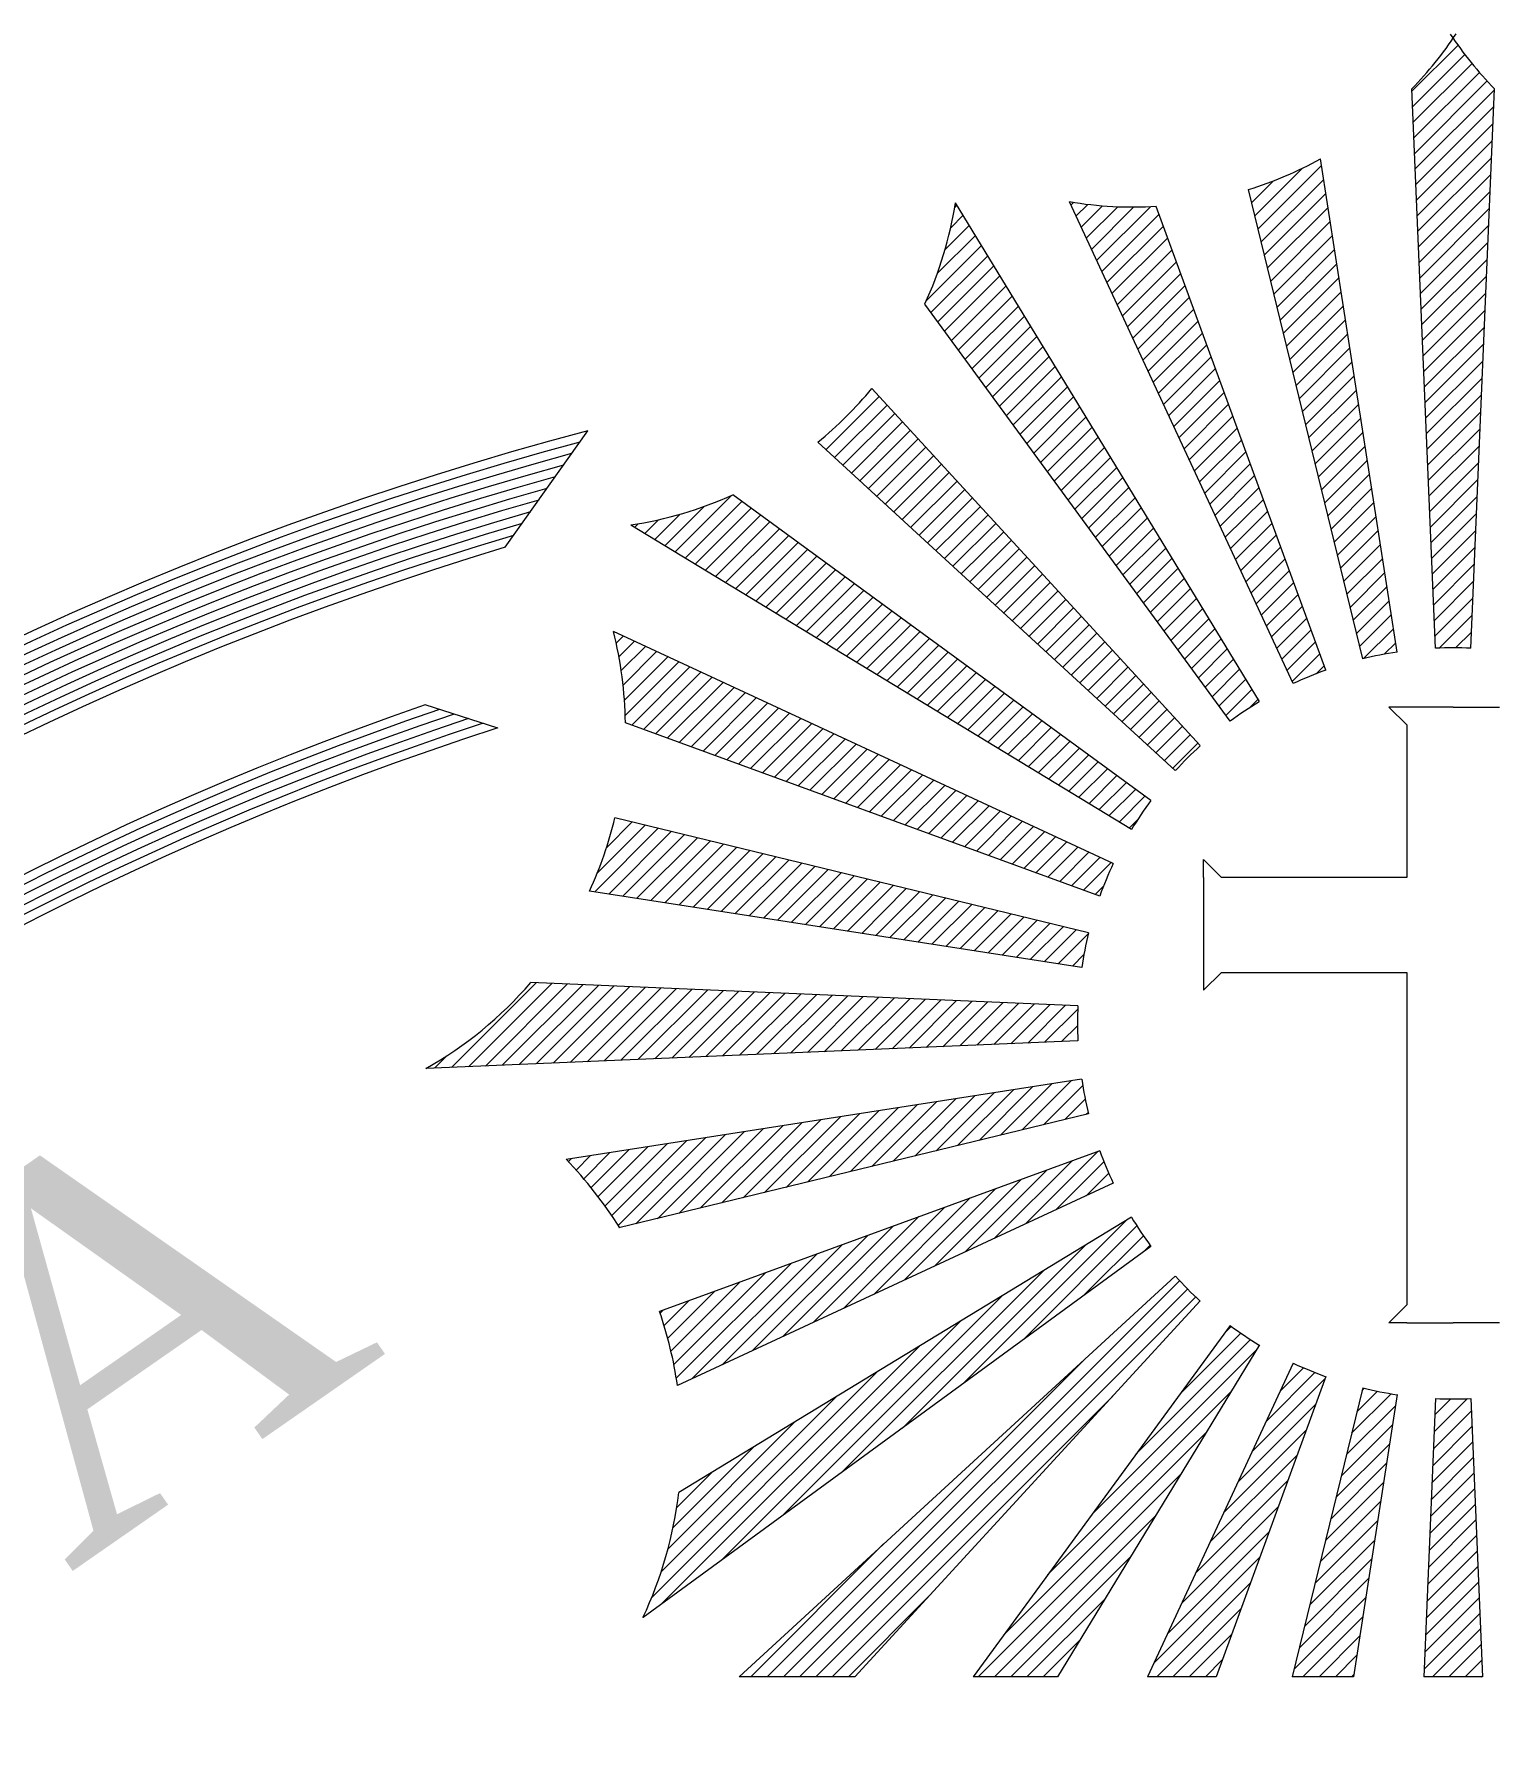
# Model space of a CAD drawing. Header units: millimetres. Extents: x -11418 to -10492, y 10656 to 11360.
# Drawn here: x -10525.268 to -10523.671, y 11181.911 to 11183.769 of the extents above; entities that cross this region are included whole.
import ezdxf

# ---------------------------------------------------------------- set-up
doc = ezdxf.new("R2010")
doc.units = ezdxf.units.MM
doc.linetypes.add('CONTINUA', pattern=[0])
doc.layers.add('proyección', color=252, linetype='CONTINUA', lineweight=5)
doc.styles.get("Standard").update_dxf_attribs({"font": 'romans.shx'})

# ---------------------------------------------------------------- blocks, each defined once
blk = doc.blocks.new('logopucv')
at = {"layer": 'proyección'}
for p, q in [((1436.4135, 50650.5298), (1436.4469, 50650.5631)), ((1436.414, 50650.5185), (1436.4519, 50650.5563)), ((1436.4145, 50650.5072), (1436.457, 50650.5497)), ((1436.415, 50650.4959), (1436.4624, 50650.5433)), ((1436.4155, 50650.4846), (1436.4679, 50650.5371)), ((1436.4306, 50650.1258), (1436.4135, 50650.5314)), ((1436.4159, 50650.4734), (1436.4733, 50650.5307)), ((1436.4561, 50650.1258), (1436.4733, 50650.5314)), ((1436.4164, 50650.4621), (1436.4727, 50650.5184)), ((1436.4169, 50650.4508), (1436.4722, 50650.5061)), ((1436.4174, 50650.4395), (1436.4717, 50650.4938)), ((1436.302, 50650.43), (1436.348, 50650.476)), ((1436.4028, 50650.1231), (1436.3473, 50650.4807)), ((1436.4178, 50650.4282), (1436.4712, 50650.4815)), ((1436.2973, 50650.4489), (1436.3132, 50650.4648)), ((1436.2997, 50650.4394), (1436.334, 50650.4738)), ((1436.3043, 50650.4205), (1436.3496, 50650.4658)), ((1436.4183, 50650.4169), (1436.4707, 50650.4693)), ((1436.3275, 50650.1002), (1436.1652, 50650.4496)), ((1436.3778, 50650.1181), (1436.295, 50650.4584)), ((1436.295, 50650.4584), (1436.2951, 50650.4584)), ((1436.3066, 50650.411), (1436.3512, 50650.4557)), ((1436.4188, 50650.4056), (1436.4701, 50650.457)), ((1436.0792, 50650.4308), (1436.0882, 50650.4398)), ((1436.0821, 50650.4454), (1436.0837, 50650.4471)), ((1436.3029, 50650.0871), (1436.0827, 50650.4488)), ((1436.1663, 50650.4472), (1436.1682, 50650.4491)), ((1436.17, 50650.4392), (1436.1785, 50650.4477)), ((1436.1737, 50650.4312), (1436.1892, 50650.4466)), ((1436.1775, 50650.4231), (1436.2003, 50650.446)), ((1436.1812, 50650.4151), (1436.2118, 50650.4457)), ((1436.1849, 50650.4071), (1436.2239, 50650.446)), ((1436.1887, 50650.399), (1436.2302, 50650.4406)), ((1436.3511, 50650.11), (1436.2282, 50650.4462)), ((1436.3089, 50650.4016), (1436.3528, 50650.4455)), ((1436.4193, 50650.3943), (1436.4696, 50650.4447)), ((1436.0695, 50650.3975), (1436.0971, 50650.4251)), ((1436.0751, 50650.4149), (1436.0927, 50650.4324)), ((1436.1924, 50650.391), (1436.2334, 50650.432)), ((1436.3112, 50650.3921), (1436.3543, 50650.4353)), ((1436.3135, 50650.3827), (1436.3559, 50650.4251)), ((1436.4197, 50650.3831), (1436.4691, 50650.4324)), ((1436.0615, 50650.3778), (1436.1016, 50650.4178)), ((1436.1961, 50650.383), (1436.2365, 50650.4234)), ((1436.1999, 50650.3749), (1436.2397, 50650.4148)), ((1436.3158, 50650.3732), (1436.3575, 50650.4149)), ((1436.4202, 50650.3718), (1436.4686, 50650.4201)), ((1436.0649, 50650.3694), (1436.106, 50650.4105)), ((1436.0699, 50650.3626), (1436.1105, 50650.4032)), ((1436.2036, 50650.3669), (1436.2428, 50650.4061)), ((1436.3181, 50650.3637), (1436.3591, 50650.4047)), ((1436.4207, 50650.3605), (1436.4681, 50650.4078)), ((1436.0748, 50650.3558), (1436.1149, 50650.3959)), ((1436.0798, 50650.349), (1436.1194, 50650.3886)), ((1436.2073, 50650.3589), (1436.246, 50650.3975)), ((1436.2111, 50650.3508), (1436.2491, 50650.3889)), ((1436.3204, 50650.3543), (1436.3607, 50650.3946)), ((1436.4212, 50650.3492), (1436.4675, 50650.3956)), ((1436.2817, 50650.0729), (1436.0605, 50650.3754)), ((1436.0848, 50650.3422), (1436.1238, 50650.3812)), ((1436.2148, 50650.3428), (1436.2523, 50650.3803)), ((1436.3227, 50650.3448), (1436.3622, 50650.3844)), ((1436.4217, 50650.3379), (1436.467, 50650.3833)), ((1436.0897, 50650.3354), (1436.1283, 50650.3739)), ((1436.0947, 50650.3286), (1436.1327, 50650.3666)), ((1436.2185, 50650.3348), (1436.2554, 50650.3717)), ((1436.2223, 50650.3267), (1436.2586, 50650.3631)), ((1436.325, 50650.3353), (1436.3638, 50650.3742)), ((1436.3273, 50650.3259), (1436.3654, 50650.364)), ((1436.4221, 50650.3266), (1436.4665, 50650.371)), ((1436.0997, 50650.3218), (1436.1372, 50650.3593)), ((1436.1046, 50650.315), (1436.1416, 50650.352)), ((1436.226, 50650.3187), (1436.2617, 50650.3544)), ((1436.3296, 50650.3164), (1436.367, 50650.3538)), ((1436.4226, 50650.3153), (1436.466, 50650.3587)), ((1436.1096, 50650.3082), (1436.1461, 50650.3447)), ((1436.2297, 50650.3107), (1436.2649, 50650.3458)), ((1436.3319, 50650.3069), (1436.3686, 50650.3436)), ((1436.4231, 50650.304), (1436.4655, 50650.3464)), ((1436.1146, 50650.3014), (1436.1505, 50650.3374)), ((1436.1196, 50650.2946), (1436.155, 50650.3301)), ((1436.2335, 50650.3027), (1436.268, 50650.3372)), ((1436.2372, 50650.2946), (1436.2712, 50650.3286)), ((1436.3342, 50650.2975), (1436.3702, 50650.3335)), ((1436.4236, 50650.2928), (1436.4649, 50650.3341)), ((1436.2601, 50650.0552), (1436.0221, 50650.3142)), ((1436.1245, 50650.2878), (1436.1594, 50650.3227)), ((1436.1295, 50650.281), (1436.1639, 50650.3154)), ((1436.2409, 50650.2866), (1436.2743, 50650.32)), ((1436.3365, 50650.288), (1436.3717, 50650.3233)), ((1436.424, 50650.2815), (1436.4644, 50650.3218)), ((1435.9888, 50650.2698), (1436.0274, 50650.3084)), ((1435.995, 50650.2642), (1436.0331, 50650.3022)), ((1436.1345, 50650.2742), (1436.1683, 50650.3081)), ((1436.2447, 50650.2786), (1436.2775, 50650.3114)), ((1436.2484, 50650.2705), (1436.2806, 50650.3028)), ((1436.3388, 50650.2786), (1436.3733, 50650.3131)), ((1436.3411, 50650.2691), (1436.3749, 50650.3029)), ((1436.4245, 50650.2702), (1436.4639, 50650.3096)), ((1436.0011, 50650.2585), (1436.0387, 50650.2961)), ((1436.0072, 50650.2529), (1436.0443, 50650.29)), ((1436.1394, 50650.2674), (1436.1728, 50650.3008)), ((1436.1444, 50650.2606), (1436.1772, 50650.2935)), ((1436.2521, 50650.2625), (1436.2838, 50650.2941)), ((1436.3434, 50650.2596), (1436.3765, 50650.2927)), ((1436.425, 50650.2589), (1436.4634, 50650.2973)), ((1435.7563, 50650.1991), (1435.8162, 50650.2836)), ((1436.0134, 50650.2473), (1436.05, 50650.2839)), ((1436.0195, 50650.2416), (1436.0556, 50650.2777)), ((1436.1494, 50650.2539), (1436.1817, 50650.2862)), ((1436.1543, 50650.2471), (1436.1861, 50650.2789)), ((1436.2559, 50650.2545), (1436.2869, 50650.2855)), ((1436.2596, 50650.2464), (1436.2901, 50650.2769)), ((1436.3457, 50650.2502), (1436.3781, 50650.2825)), ((1436.4255, 50650.2476), (1436.4629, 50650.285)), ((1436.242, 50650.0371), (1435.9829, 50650.2752)), ((1436.0256, 50650.236), (1436.0612, 50650.2716)), ((1436.0318, 50650.2304), (1436.0669, 50650.2655)), ((1436.1593, 50650.2403), (1436.1906, 50650.2715)), ((1436.2633, 50650.2384), (1436.2932, 50650.2683)), ((1436.348, 50650.2407), (1436.3796, 50650.2724)), ((1436.426, 50650.2363), (1436.4624, 50650.2727)), ((1436.0379, 50650.2247), (1436.0725, 50650.2593)), ((1436.044, 50650.2191), (1436.0781, 50650.2532)), ((1436.1643, 50650.2335), (1436.195, 50650.2642)), ((1436.1692, 50650.2267), (1436.1995, 50650.2569)), ((1436.2671, 50650.2304), (1436.2964, 50650.2597)), ((1436.3503, 50650.2312), (1436.3812, 50650.2622)), ((1436.3526, 50650.2218), (1436.3828, 50650.252)), ((1436.4264, 50650.225), (1436.4618, 50650.2604)), ((1436.0501, 50650.2135), (1436.0838, 50650.2471)), ((1436.0563, 50650.2078), (1436.0894, 50650.2409)), ((1436.1742, 50650.2199), (1436.2039, 50650.2496)), ((1436.1792, 50650.2131), (1436.2084, 50650.2423)), ((1436.2708, 50650.2223), (1436.2995, 50650.2511)), ((1436.2745, 50650.2143), (1436.3027, 50650.2424)), ((1436.3549, 50650.2123), (1436.3844, 50650.2418)), ((1436.4269, 50650.2137), (1436.4613, 50650.2481)), ((1435.8721, 50650.2001), (1435.9006, 50650.2287)), ((1435.8794, 50650.1957), (1435.9204, 50650.2366)), ((1435.8867, 50650.1912), (1435.9278, 50650.2323)), ((1435.894, 50650.1868), (1435.9346, 50650.2273)), ((1436.2243, 50650.0155), (1435.9213, 50650.2371)), ((1436.0624, 50650.2022), (1436.095, 50650.2348)), ((1436.0685, 50650.1966), (1436.1007, 50650.2287)), ((1436.1841, 50650.2063), (1436.2128, 50650.235)), ((1436.1891, 50650.1995), (1436.2173, 50650.2277)), ((1436.2782, 50650.2063), (1436.3058, 50650.2338)), ((1436.3572, 50650.2028), (1436.386, 50650.2316)), ((1436.4274, 50650.2024), (1436.4608, 50650.2359)), ((1436.2102, 50649.9943), (1435.8473, 50650.2152)), ((1435.8501, 50650.2135), (1435.8527, 50650.216)), ((1435.8575, 50650.209), (1435.8674, 50650.2189)), ((1435.8648, 50650.2046), (1435.8832, 50650.223)), ((1435.9013, 50650.1823), (1435.9414, 50650.2224)), ((1435.9087, 50650.1779), (1435.9482, 50650.2174)), ((1436.0747, 50650.1909), (1436.1063, 50650.2225)), ((1436.0808, 50650.1853), (1436.1119, 50650.2164)), ((1436.1941, 50650.1927), (1436.2218, 50650.2204)), ((1436.282, 50650.1982), (1436.309, 50650.2252)), ((1436.2857, 50650.1902), (1436.3121, 50650.2166)), ((1436.3595, 50650.1934), (1436.3876, 50650.2214)), ((1436.4279, 50650.1912), (1436.4603, 50650.2236)), ((1435.916, 50650.1734), (1435.955, 50650.2124)), ((1435.9233, 50650.1689), (1435.9618, 50650.2075)), ((1436.0869, 50650.1797), (1436.1176, 50650.2103)), ((1436.0931, 50650.174), (1436.1232, 50650.2041)), ((1436.1991, 50650.1859), (1436.2262, 50650.213)), ((1436.204, 50650.1791), (1436.2307, 50650.2057)), ((1436.2894, 50650.1822), (1436.3153, 50650.208)), ((1436.3618, 50650.1839), (1436.3891, 50650.2113)), ((1436.4283, 50650.1799), (1436.4598, 50650.2113)), ((1435.9306, 50650.1645), (1435.9686, 50650.2025)), ((1435.9379, 50650.16), (1435.9754, 50650.1975)), ((1435.9452, 50650.1556), (1435.9822, 50650.1926)), ((1436.0992, 50650.1684), (1436.1288, 50650.198)), ((1436.1053, 50650.1628), (1436.1345, 50650.1919)), ((1436.209, 50650.1723), (1436.2351, 50650.1984)), ((1436.214, 50650.1655), (1436.2396, 50650.1911)), ((1436.2932, 50650.1741), (1436.3184, 50650.1994)), ((1436.2969, 50650.1661), (1436.3216, 50650.1907)), ((1436.3641, 50650.1745), (1436.3907, 50650.2011)), ((1436.3664, 50650.165), (1436.3923, 50650.1909)), ((1436.4288, 50650.1686), (1436.4592, 50650.199)), ((1435.9525, 50650.1511), (1435.989, 50650.1876)), ((1435.9598, 50650.1467), (1435.9958, 50650.1826)), ((1436.1115, 50650.1571), (1436.1401, 50650.1858)), ((1436.1176, 50650.1515), (1436.1457, 50650.1796)), ((1436.2189, 50650.1587), (1436.244, 50650.1838)), ((1436.3006, 50650.1581), (1436.3247, 50650.1821)), ((1436.3687, 50650.1555), (1436.3939, 50650.1807)), ((1436.4293, 50650.1573), (1436.4587, 50650.1867)), ((1435.9672, 50650.1422), (1436.0026, 50650.1777)), ((1435.9745, 50650.1378), (1436.0094, 50650.1727)), ((1435.9818, 50650.1333), (1436.0162, 50650.1677)), ((1436.1237, 50650.1458), (1436.1514, 50650.1735)), ((1436.1299, 50650.1402), (1436.157, 50650.1674)), ((1436.2239, 50650.1519), (1436.2485, 50650.1765)), ((1436.2289, 50650.1451), (1436.2529, 50650.1692)), ((1436.3044, 50650.15), (1436.3279, 50650.1735)), ((1436.371, 50650.1461), (1436.3955, 50650.1705)), ((1436.4298, 50650.146), (1436.4582, 50650.1744)), ((1435.9891, 50650.1289), (1436.023, 50650.1628)), ((1435.9964, 50650.1244), (1436.0298, 50650.1578)), ((1436.136, 50650.1346), (1436.1626, 50650.1612)), ((1436.1421, 50650.1289), (1436.1683, 50650.1551)), ((1436.2338, 50650.1383), (1436.2574, 50650.1618)), ((1436.2388, 50650.1315), (1436.2618, 50650.1545)), ((1436.3081, 50650.142), (1436.331, 50650.1649)), ((1436.3118, 50650.134), (1436.3342, 50650.1563)), ((1436.3733, 50650.1366), (1436.397, 50650.1603)), ((1436.4302, 50650.1347), (1436.4577, 50650.1621)), ((1436.0037, 50650.12), (1436.0366, 50650.1528)), ((1436.011, 50650.1155), (1436.0434, 50650.1478)), ((1436.0184, 50650.1111), (1436.0502, 50650.1429)), ((1436.1482, 50650.1233), (1436.1739, 50650.149)), ((1436.1544, 50650.1177), (1436.1795, 50650.1428)), ((1436.2438, 50650.1247), (1436.2663, 50650.1472)), ((1436.3156, 50650.1259), (1436.3373, 50650.1477)), ((1436.3756, 50650.1271), (1436.3986, 50650.1502)), ((1436.4332, 50650.1259), (1436.4572, 50650.1499)), ((1436.197, 50649.9697), (1435.8347, 50650.138)), ((1435.8367, 50650.1295), (1435.8419, 50650.1347)), ((1435.8387, 50650.1197), (1435.85, 50650.1309)), ((1436.0257, 50650.1066), (1436.057, 50650.1379)), ((1436.033, 50650.1022), (1436.0638, 50650.1329)), ((1436.1605, 50650.112), (1436.1852, 50650.1367)), ((1436.1666, 50650.1064), (1436.1908, 50650.1306)), ((1436.2487, 50650.1179), (1436.2707, 50650.1399)), ((1436.2537, 50650.1111), (1436.2752, 50650.1326)), ((1436.3193, 50650.1179), (1436.3405, 50650.1391)), ((1436.323, 50650.1099), (1436.3436, 50650.1304)), ((1436.3785, 50650.1183), (1436.4002, 50650.14)), ((1436.3935, 50650.1215), (1436.4018, 50650.1298)), ((1436.4452, 50650.1261), (1436.4566, 50650.1376)), ((1435.8404, 50650.1096), (1435.858, 50650.1272)), ((1435.8417, 50650.0991), (1435.866, 50650.1235)), ((1435.8427, 50650.0883), (1435.8741, 50650.1197)), ((1436.0403, 50650.0977), (1436.0705, 50650.128)), ((1436.0476, 50650.0933), (1436.0773, 50650.123)), ((1436.0549, 50650.0888), (1436.0841, 50650.118)), ((1436.1728, 50650.1008), (1436.1964, 50650.1244)), ((1436.1789, 50650.0951), (1436.2021, 50650.1183)), ((1436.2587, 50650.1043), (1436.2796, 50650.1253)), ((1436.2636, 50650.0975), (1436.2841, 50650.118)), ((1436.3268, 50650.1018), (1436.3468, 50650.1218)), ((1435.8432, 50650.0771), (1435.8821, 50650.116)), ((1435.848, 50650.0701), (1435.8901, 50650.1123)), ((1435.8566, 50650.067), (1435.8982, 50650.1085)), ((1435.8652, 50650.0638), (1435.9062, 50650.1048)), ((1436.0622, 50650.0844), (1436.0909, 50650.1131)), ((1436.0695, 50650.0799), (1436.0977, 50650.1081)), ((1436.185, 50650.0895), (1436.2077, 50650.1122)), ((1436.1912, 50650.0839), (1436.2133, 50650.106)), ((1436.2686, 50650.0907), (1436.2885, 50650.1107)), ((1436.344, 50650.1073), (1436.3499, 50650.1132)), ((1435.8738, 50650.0607), (1435.9142, 50650.1011)), ((1435.8825, 50650.0575), (1435.9223, 50650.0973)), ((1435.8911, 50650.0544), (1435.9303, 50650.0936)), ((1436.0769, 50650.0755), (1436.1045, 50650.1031)), ((1436.0842, 50650.071), (1436.1113, 50650.0982)), ((1436.0915, 50650.0666), (1436.1181, 50650.0932)), ((1436.1973, 50650.0782), (1436.219, 50650.0999)), ((1436.2034, 50650.0726), (1436.2246, 50650.0938)), ((1436.2736, 50650.0839), (1436.293, 50650.1033)), ((1436.2786, 50650.0771), (1436.2974, 50650.096)), ((1435.7509, 50650.068), (1435.6984, 50650.0848)), ((1435.8997, 50650.0512), (1435.9383, 50650.0899)), ((1435.9083, 50650.0481), (1435.9464, 50650.0861)), ((1435.9169, 50650.0449), (1435.9544, 50650.0824)), ((1436.0988, 50650.0621), (1436.1249, 50650.0882)), ((1436.1061, 50650.0577), (1436.1317, 50650.0833)), ((1436.2096, 50650.067), (1436.2302, 50650.0877)), ((1436.2157, 50650.0613), (1436.2359, 50650.0815)), ((1436.2958, 50650.0827), (1436.3019, 50650.0887)), ((1436.4097, 50650.0832), (1436.3967, 50650.0832)), ((1436.3967, 50650.0832), (1436.4097, 50650.0702)), ((1436.4434, 50650.0832), (1436.4097, 50650.0832)), ((1436.4434, 50650.0832), (1436.477, 50650.0832)), ((1436.1872, 50649.9461), (1435.8434, 50650.0718)), ((1435.9255, 50650.0418), (1435.9624, 50650.0787)), ((1435.9341, 50650.0386), (1435.9705, 50650.0749)), ((1435.9428, 50650.0355), (1435.9785, 50650.0712)), ((1435.9514, 50650.0323), (1435.9865, 50650.0675)), ((1436.1134, 50650.0532), (1436.1385, 50650.0783)), ((1436.1207, 50650.0487), (1436.1453, 50650.0733)), ((1436.1281, 50650.0443), (1436.1521, 50650.0683)), ((1436.2218, 50650.0557), (1436.2415, 50650.0754)), ((1436.228, 50650.0501), (1436.2471, 50650.0693)), ((1436.4097, 50650.0702), (1436.4097, 50649.9597)), ((1435.96, 50650.0292), (1435.9946, 50650.0638)), ((1435.9686, 50650.026), (1436.0026, 50650.06)), ((1435.9772, 50650.0229), (1436.0106, 50650.0563)), ((1436.1354, 50650.0398), (1436.1589, 50650.0634)), ((1436.1427, 50650.0354), (1436.1657, 50650.0584)), ((1436.2341, 50650.0444), (1436.2528, 50650.0631)), ((1436.2402, 50650.0388), (1436.2584, 50650.057)), ((1435.9858, 50650.0197), (1436.0187, 50650.0526)), ((1435.9945, 50650.0166), (1436.0267, 50650.0488)), ((1436.0031, 50650.0134), (1436.0347, 50650.0451)), ((1436.15, 50650.0309), (1436.1725, 50650.0534)), ((1436.1573, 50650.0265), (1436.1793, 50650.0485)), ((1436.1646, 50650.022), (1436.1861, 50650.0435)), ((1436.0117, 50650.0103), (1436.0428, 50650.0414)), ((1436.0203, 50650.0071), (1436.0508, 50650.0376)), ((1436.0289, 50650.004), (1436.0588, 50650.0339)), ((1436.0375, 50650.0008), (1436.0669, 50650.0302)), ((1436.1719, 50650.0176), (1436.1929, 50650.0385)), ((1436.1792, 50650.0131), (1436.1997, 50650.0336)), ((1436.0462, 50649.9977), (1436.0749, 50650.0264)), ((1436.0548, 50649.9945), (1436.0829, 50650.0227)), ((1436.0634, 50649.9914), (1436.091, 50650.019)), ((1436.1866, 50650.0087), (1436.2065, 50650.0286)), ((1436.1939, 50650.0042), (1436.2133, 50650.0236)), ((1436.2012, 50649.9998), (1436.2201, 50650.0187)), ((1436.072, 50649.9882), (1436.099, 50650.0152)), ((1436.0806, 50649.9851), (1436.107, 50650.0115)), ((1436.0892, 50649.9819), (1436.1151, 50650.0078)), ((1435.8212, 50649.9492), (1435.8672, 50649.9953)), ((1435.8228, 50649.9626), (1435.8578, 50649.9976)), ((1435.8297, 50649.9812), (1435.8483, 50649.9999)), ((1435.8314, 50649.9476), (1435.8767, 50649.993)), ((1436.1791, 50649.9194), (1435.8357, 50650.0029)), ((1435.8387, 50650.002), (1435.8389, 50650.0022)), ((1436.0978, 50649.9788), (1436.1231, 50650.004)), ((1436.1065, 50649.9756), (1436.1311, 50650.0003)), ((1436.1151, 50649.9725), (1436.1392, 50649.9966)), ((1436.1237, 50649.9693), (1436.1472, 50649.9928)), ((1436.2085, 50649.9953), (1436.2145, 50650.0014)), ((1435.8416, 50649.946), (1435.8862, 50649.9907)), ((1435.8517, 50649.9445), (1435.8956, 50649.9884)), ((1435.8619, 50649.9429), (1435.9051, 50649.9861)), ((1435.8721, 50649.9413), (1435.9146, 50649.9838)), ((1435.8823, 50649.9397), (1435.924, 50649.9814)), ((1436.1323, 50649.9662), (1436.1552, 50649.9891)), ((1436.1409, 50649.963), (1436.1633, 50649.9854)), ((1436.1495, 50649.9599), (1436.1713, 50649.9816)), ((1435.8925, 50649.9381), (1435.9335, 50649.9791)), ((1435.9027, 50649.9365), (1435.943, 50649.9768)), ((1435.9128, 50649.935), (1435.9524, 50649.9745)), ((1435.923, 50649.9334), (1435.9619, 50649.9722)), ((1435.9332, 50649.9318), (1435.9713, 50649.9699)), ((1436.1582, 50649.9567), (1436.1793, 50649.9779)), ((1436.1668, 50649.9536), (1436.1874, 50649.9742)), ((1436.1754, 50649.9505), (1436.1954, 50649.9704)), ((1436.2624, 50649.9597), (1436.2624, 50649.9727)), ((1436.2624, 50649.9727), (1436.2754, 50649.9597)), ((1435.9434, 50649.9302), (1435.9808, 50649.9676)), ((1435.9536, 50649.9286), (1435.9903, 50649.9653)), ((1435.9638, 50649.9271), (1435.9997, 50649.963)), ((1435.9739, 50649.9255), (1436.0092, 50649.9607)), ((1435.9841, 50649.9239), (1436.0187, 50649.9584)), ((1435.9943, 50649.9223), (1436.0281, 50649.9561)), ((1436.2624, 50649.9597), (1436.2624, 50649.8908)), ((1436.4097, 50649.9597), (1436.2754, 50649.9597)), ((1436.1741, 50649.8944), (1435.8174, 50649.9498)), ((1436.0045, 50649.9207), (1436.0376, 50649.9538)), ((1436.0147, 50649.9191), (1436.047, 50649.9515)), ((1436.0249, 50649.9176), (1436.0565, 50649.9492)), ((1436.035, 50649.916), (1436.066, 50649.9469)), ((1436.0452, 50649.9144), (1436.0754, 50649.9446)), ((1436.184, 50649.9473), (1436.1899, 50649.9532)), ((1436.0554, 50649.9128), (1436.0849, 50649.9423)), ((1436.0656, 50649.9112), (1436.0944, 50649.94)), ((1436.0758, 50649.9097), (1436.1038, 50649.9377)), ((1436.086, 50649.9081), (1436.1133, 50649.9354)), ((1436.0961, 50649.9065), (1436.1228, 50649.9331)), ((1436.1063, 50649.9049), (1436.1322, 50649.9308)), ((1436.1165, 50649.9033), (1436.1417, 50649.9285)), ((1436.1267, 50649.9017), (1436.1511, 50649.9262)), ((1436.1369, 50649.9002), (1436.1606, 50649.9239)), ((1436.1471, 50649.8986), (1436.1701, 50649.9216)), ((1436.1572, 50649.897), (1436.1789, 50649.9187)), ((1436.1674, 50649.8954), (1436.1757, 50649.9037)), ((1435.7174, 50649.8219), (1435.7787, 50649.8832)), ((1435.7297, 50649.8224), (1435.79, 50649.8827)), ((1435.742, 50649.8229), (1435.8013, 50649.8822)), ((1435.7542, 50649.8234), (1435.8126, 50649.8818)), ((1436.1714, 50649.8666), (1435.7748, 50649.8834)), ((1436.2624, 50649.8778), (1436.2754, 50649.8908)), ((1436.2624, 50649.8908), (1436.2624, 50649.8778)), ((1436.2754, 50649.8908), (1436.4097, 50649.8908)), ((1436.4097, 50649.8908), (1436.4097, 50649.6496)), ((1435.7665, 50649.824), (1435.8239, 50649.8813)), ((1435.7788, 50649.8245), (1435.8351, 50649.8808)), ((1435.7911, 50649.825), (1435.8464, 50649.8803)), ((1435.8034, 50649.8255), (1435.8577, 50649.8798)), ((1435.8157, 50649.826), (1435.869, 50649.8794)), ((1435.828, 50649.8266), (1435.8803, 50649.8789)), ((1435.8402, 50649.8271), (1435.8916, 50649.8784)), ((1435.8525, 50649.8276), (1435.9029, 50649.8779)), ((1435.8648, 50649.8281), (1435.9142, 50649.8775)), ((1435.8771, 50649.8286), (1435.9254, 50649.877)), ((1435.8894, 50649.8291), (1435.9367, 50649.8765)), ((1435.9017, 50649.8297), (1435.948, 50649.876)), ((1435.9139, 50649.8302), (1435.9593, 50649.8756)), ((1435.9262, 50649.8307), (1435.9706, 50649.8751)), ((1435.9385, 50649.8312), (1435.9819, 50649.8746)), ((1435.9508, 50649.8317), (1435.9932, 50649.8741)), ((1435.9631, 50649.8323), (1436.0045, 50649.8736)), ((1435.9754, 50649.8328), (1436.0157, 50649.8732)), ((1435.9876, 50649.8333), (1436.027, 50649.8727)), ((1435.9999, 50649.8338), (1436.0383, 50649.8722)), ((1436.0122, 50649.8343), (1436.0496, 50649.8717)), ((1436.0245, 50649.8349), (1436.0609, 50649.8713)), ((1436.0368, 50649.8354), (1436.0722, 50649.8708)), ((1436.0491, 50649.8359), (1436.0835, 50649.8703)), ((1436.0614, 50649.8364), (1436.0948, 50649.8698)), ((1436.0736, 50649.8369), (1436.1061, 50649.8694)), ((1436.0859, 50649.8375), (1436.1173, 50649.8689)), ((1436.0982, 50649.838), (1436.1286, 50649.8684)), ((1436.1105, 50649.8385), (1436.1399, 50649.8679)), ((1436.1228, 50649.839), (1436.1512, 50649.8674)), ((1436.1351, 50649.8395), (1436.1625, 50649.867)), ((1436.1473, 50649.8401), (1436.1713, 50649.864)), ((1436.1596, 50649.8406), (1436.1711, 50649.8521)), ((1436.1714, 50649.8411), (1435.6988, 50649.8211)), ((1435.7051, 50649.8214), (1435.7141, 50649.8303)), ((1436.1741, 50649.8133), (1435.8004, 50649.7552)), ((1436.0998, 50649.769), (1436.1386, 50649.8078)), ((1436.1153, 50649.7727), (1436.1525, 50649.8099)), ((1436.1309, 50649.7765), (1436.1664, 50649.8121)), ((1436.1464, 50649.7803), (1436.1749, 50649.8087)), ((1436.022, 50649.7501), (1436.0689, 50649.7969)), ((1436.0376, 50649.7538), (1436.0829, 50649.7991)), ((1436.0531, 50649.7576), (1436.0968, 50649.8013)), ((1436.0687, 50649.7614), (1436.1107, 50649.8034)), ((1436.0842, 50649.7652), (1436.1247, 50649.8056)), ((1436.162, 50649.7841), (1436.1767, 50649.7988)), ((1436.1791, 50649.7883), (1435.8387, 50649.7055)), ((1435.9288, 50649.7274), (1435.9854, 50649.784)), ((1435.9443, 50649.7311), (1435.9993, 50649.7861)), ((1435.9599, 50649.7349), (1436.0132, 50649.7883)), ((1435.9754, 50649.7387), (1436.0272, 50649.7904)), ((1435.991, 50649.7425), (1436.0411, 50649.7926)), ((1436.0065, 50649.7463), (1436.055, 50649.7948)), ((1436.1775, 50649.7879), (1436.1789, 50649.7892)), ((1435.8382, 50649.7073), (1435.9018, 50649.771)), ((1435.851, 50649.7085), (1435.9157, 50649.7731)), ((1435.8666, 50649.7122), (1435.9297, 50649.7753)), ((1435.8821, 50649.716), (1435.9436, 50649.7775)), ((1435.8977, 50649.7198), (1435.9575, 50649.7796)), ((1435.9132, 50649.7236), (1435.9714, 50649.7818)), ((1435.8132, 50649.7412), (1435.8322, 50649.7602)), ((1435.8185, 50649.7348), (1435.8461, 50649.7623)), ((1435.8237, 50649.7282), (1435.86, 50649.7645)), ((1435.8287, 50649.7214), (1435.8739, 50649.7667)), ((1435.8335, 50649.7145), (1435.8879, 50649.7688)), ((1436.1872, 50649.7615), (1435.8682, 50649.6449)), ((1436.1333, 50649.7084), (1436.186, 50649.7611)), ((1435.802, 50649.7535), (1435.8043, 50649.7558)), ((1435.8077, 50649.7474), (1435.8182, 50649.758)), ((1436.0894, 50649.688), (1436.149, 50649.7475)), ((1436.1113, 50649.6982), (1436.1675, 50649.7543)), ((1436.1553, 50649.7186), (1436.1902, 50649.7535)), ((1436.197, 50649.738), (1435.8812, 50649.5912)), ((1436.0454, 50649.6675), (1436.1119, 50649.734)), ((1436.0674, 50649.6777), (1436.1304, 50649.7408)), ((1436.1773, 50649.7288), (1436.1937, 50649.7452)), ((1436.0234, 50649.6573), (1436.0933, 50649.7272)), ((1436.2102, 50649.7133), (1435.8821, 50649.5137)), ((1435.9795, 50649.6369), (1436.0562, 50649.7137)), ((1436.0015, 50649.6471), (1436.0748, 50649.7204)), ((1436.0879, 50649.5924), (1436.2069, 50649.7113)), ((1435.9355, 50649.6165), (1436.0192, 50649.7001)), ((1435.9575, 50649.6267), (1436.0377, 50649.7069)), ((1436.1317, 50649.6244), (1436.2142, 50649.7069)), ((1436.1754, 50649.6564), (1436.2189, 50649.6998)), ((1436.2243, 50649.6921), (1435.8562, 50649.4229)), ((1435.8916, 50649.5961), (1435.9821, 50649.6865)), ((1435.9136, 50649.6063), (1436.0006, 50649.6933)), ((1436.0442, 50649.5604), (1436.1768, 50649.693)), ((1436.2192, 50649.6884), (1436.2237, 50649.6929)), ((1435.8785, 50649.6065), (1435.945, 50649.673)), ((1435.8803, 50649.5966), (1435.9635, 50649.6798)), ((1436.0004, 50649.5284), (1436.1467, 50649.6747)), ((1435.8764, 50649.6162), (1435.9264, 50649.6662)), ((1436.242, 50649.6705), (1435.9259, 50649.38)), ((1435.9579, 50649.38), (1436.2451, 50649.6672)), ((1435.9697, 50649.38), (1436.2509, 50649.6612)), ((1435.8715, 50649.6348), (1435.8894, 50649.6527)), ((1435.8741, 50649.6256), (1435.9079, 50649.6594)), ((1435.9567, 50649.4964), (1436.1167, 50649.6564)), ((1435.9815, 50649.38), (1436.2569, 50649.6555)), ((1436.2601, 50649.6525), (1436.0097, 50649.38)), ((1436.3967, 50649.6366), (1436.4097, 50649.6496)), ((1435.8686, 50649.6437), (1435.8708, 50649.6459)), ((1435.9129, 50649.4644), (1436.0866, 50649.6381)), ((1436.4097, 50649.6366), (1436.3967, 50649.6366)), ((1436.4097, 50649.6366), (1436.4434, 50649.6366)), ((1436.477, 50649.6366), (1436.4434, 50649.6366)), ((1436.2817, 50649.6348), (1436.0954, 50649.38)), ((1436.2134, 50649.5414), (1436.2965, 50649.6245)), ((1436.2454, 50649.5851), (1436.2895, 50649.6292)), ((1436.2774, 50649.6289), (1436.2826, 50649.6341)), ((1435.8692, 50649.4325), (1436.0565, 50649.6198)), ((1436.3029, 50649.6206), (1436.1565, 50649.38)), ((1436.1814, 50649.4976), (1436.3006, 50649.6168)), ((1435.8626, 50649.4376), (1436.0265, 50649.6015)), ((1435.9462, 50649.38), (1436.1757, 50649.6095)), ((1436.3275, 50649.6074), (1436.2219, 50649.38)), ((1436.308, 50649.5654), (1436.3432, 50649.6006)), ((1436.3182, 50649.5873), (1436.3349, 50649.6041)), ((1436.1494, 50649.4539), (1436.2823, 50649.5867)), ((1436.3511, 50649.5977), (1436.2715, 50649.38)), ((1436.2978, 50649.5434), (1436.3505, 50649.5962)), ((1436.3778, 50649.5896), (1436.3268, 50649.38)), ((1436.3736, 50649.5721), (1436.3886, 50649.5871)), ((1436.3774, 50649.5877), (1436.3789, 50649.5893)), ((1435.8694, 50649.4562), (1435.9964, 50649.5832)), ((1435.9932, 50649.38), (1436.1968, 50649.5836)), ((1436.2875, 50649.5214), (1436.3438, 50649.5776)), ((1436.366, 50649.5411), (1436.4016, 50649.5766)), ((1436.3698, 50649.5566), (1436.3985, 50649.5853)), ((1436.4028, 50649.5846), (1436.3711, 50649.38)), ((1436.4306, 50649.5818), (1436.4221, 50649.38)), ((1436.4296, 50649.5576), (1436.4538, 50649.5817)), ((1436.4301, 50649.5699), (1436.4418, 50649.5816)), ((1436.4561, 50649.5818), (1436.4647, 50649.38)), ((1435.8743, 50649.4729), (1435.9663, 50649.5649)), ((1436.3622, 50649.5255), (1436.3994, 50649.5627)), ((1436.4286, 50649.533), (1436.457, 50649.5615)), ((1436.4291, 50649.5453), (1436.4565, 50649.5727)), ((1436.1174, 50649.4101), (1436.264, 50649.5567)), ((1436.2773, 50649.4994), (1436.337, 50649.5591)), ((1436.3584, 50649.51), (1436.3973, 50649.5488)), ((1436.428, 50649.5207), (1436.4575, 50649.5502)), ((1435.878, 50649.4883), (1435.9363, 50649.5466)), ((1436.2671, 50649.4775), (1436.3302, 50649.5405)), ((1436.4275, 50649.5084), (1436.458, 50649.5389)), ((1435.8806, 50649.5027), (1435.9062, 50649.5283)), ((1436.0991, 50649.38), (1436.2457, 50649.5266)), ((1436.3547, 50649.4944), (1436.3951, 50649.5349)), ((1436.427, 50649.4962), (1436.4584, 50649.5276)), ((1436.2569, 50649.4555), (1436.3234, 50649.522)), ((1436.3509, 50649.4789), (1436.3929, 50649.5209)), ((1436.4265, 50649.4839), (1436.4589, 50649.5163)), ((1436.2467, 50649.4335), (1436.3167, 50649.5035)), ((1436.3471, 50649.4633), (1436.3908, 50649.507)), ((1436.426, 50649.4716), (1436.4594, 50649.505)), ((1436.1109, 50649.38), (1436.2274, 50649.4965)), ((1436.3433, 50649.4478), (1436.3886, 50649.4931)), ((1436.4254, 50649.4593), (1436.4599, 50649.4937)), ((1435.9344, 50649.38), (1436.0306, 50649.4763)), ((1436.2365, 50649.4115), (1436.3099, 50649.4849)), ((1436.3395, 50649.4322), (1436.3865, 50649.4791)), ((1436.4249, 50649.447), (1436.4603, 50649.4824)), ((1436.1227, 50649.38), (1436.2091, 50649.4665)), ((1436.2263, 50649.3896), (1436.3031, 50649.4664)), ((1436.3358, 50649.4167), (1436.3843, 50649.4652)), ((1436.4244, 50649.4347), (1436.4608, 50649.4712)), ((1436.332, 50649.4011), (1436.3821, 50649.4513)), ((1436.4239, 50649.4225), (1436.4613, 50649.4599)), ((1436.005, 50649.38), (1436.0635, 50649.4386)), ((1436.2285, 50649.38), (1436.2963, 50649.4478)), ((1436.4234, 50649.4102), (1436.4618, 50649.4486)), ((1436.1344, 50649.38), (1436.1908, 50649.4364)), ((1436.2403, 50649.38), (1436.2895, 50649.4293)), ((1436.3282, 50649.3856), (1436.38, 50649.4374)), ((1436.4223, 50649.3856), (1436.4627, 50649.426)), ((1436.4228, 50649.3979), (1436.4623, 50649.4373)), ((1436.3344, 50649.38), (1436.3778, 50649.4234)), ((1436.4285, 50649.38), (1436.4632, 50649.4147)), ((1436.1462, 50649.38), (1436.1725, 50649.4063)), ((1436.2521, 50649.38), (1436.2828, 50649.4107)), ((1436.3462, 50649.38), (1436.3756, 50649.4095)), ((1436.4403, 50649.38), (1436.4637, 50649.4034)), ((1436.2638, 50649.38), (1436.276, 50649.3922)), ((1436.358, 50649.38), (1436.3735, 50649.3956)), ((1436.4521, 50649.38), (1436.4642, 50649.3921)), ((1436.0097, 50649.38), (1435.9259, 50649.38)), ((1436.1565, 50649.38), (1436.0954, 50649.38)), ((1436.2715, 50649.38), (1436.2219, 50649.38)), ((1436.3711, 50649.38), (1436.3268, 50649.38)), ((1436.3697, 50649.38), (1436.3713, 50649.3816)), ((1436.4647, 50649.38), (1436.4221, 50649.38)), ((1436.4638, 50649.38), (1436.4646, 50649.3808))]:
    blk.add_line(p, q, dxfattribs=at)
blk.add_lwpolyline([(1436.4413, 50650.5712, 0.045641), (1436.4733, 50650.5314, 0.045641)], format="xyb", dxfattribs=at)
for centre, radius, start, end in [((1436.2117, 50650.7264), 0.2806, 315.9864, 326.4392), ((1436.2117, 50650.7264), 0.2806, 287.283, 298.9007), ((1436.2117, 50650.7264), 0.2806, 260.465, 273.3743), ((1435.8055, 50650.4927), 0.2806, 335.311, 351.0139), ((1435.8055, 50650.4927), 0.2806, 309.2141, 320.5106), ((1436.4434, 50647.9201), 2.4453, 104.8606, 75.0609), ((1436.4434, 50647.9201), 2.4388, 105.0444, 74.8767), ((1436.4434, 50647.9201), 2.4323, 105.2298, 74.6907), ((1436.4434, 50647.9201), 2.4258, 105.4169, 74.5031), ((1436.4434, 50647.9201), 2.4193, 105.6058, 74.3136), ((1436.4434, 50647.9201), 2.4128, 105.7966, 74.1223), ((1436.4434, 50647.9201), 2.4063, 105.9891, 73.9292), ((1435.8055, 50650.4927), 0.2806, 278.5747, 294.38), ((1436.4434, 50647.9201), 2.3998, 106.1835, 73.7343), ((1436.4434, 50647.9201), 2.3933, 106.3798, 73.5374), ((1436.4434, 50647.9201), 2.3868, 106.578, 73.3386), ((1436.4434, 50647.9201), 2.3803, 106.7782, 73.1378), ((1435.5596, 50650.0684), 0.2838, 0.6944, 14.2057), ((1436.4434, 50649.8538), 0.2723, 98.5642, 103.9358), ((1436.4434, 50649.8538), 0.2723, 87.3142, 92.6858), ((1436.4434, 50649.8538), 0.2723, 109.8142, 115.1858), ((1436.4434, 50647.9201), 2.2893, 108.9915, 71.0085), ((1436.4434, 50647.9201), 2.2828, 108.7721, 71.2279), ((1436.4434, 50649.8538), 0.2723, 121.0642, 126.4358), ((1436.4434, 50647.9201), 2.2763, 108.5503, 71.4497), ((1436.4434, 50647.9201), 2.2698, 108.3261, 71.6739), ((1436.4434, 50647.9201), 2.2633, 108.0993, 71.9007), ((1436.4434, 50647.9201), 2.2568, 107.87, 72.13), ((1436.4434, 50649.8538), 0.2723, 132.3142, 137.6858), ((1436.4434, 50649.8538), 0.2723, 143.5642, 148.9358), ((1435.5596, 50650.0684), 0.2838, 335.299, 346.6651), ((1436.4434, 50649.8538), 0.2723, 154.8142, 160.1858), ((1436.4434, 50649.8538), 0.2723, 166.0642, 171.4358), ((1435.5596, 50650.0684), 0.2838, 299.3828, 319.3094), ((1436.4434, 50649.8538), 0.2723, 177.3142, 182.6858), ((1436.4434, 50649.8538), 0.2723, 188.5642, 193.9358), ((1436.4434, 50649.8538), 0.2723, 199.8142, 205.1858), ((1435.5881, 50649.5488), 0.2961, 31.9802, 44.2051), ((1436.4434, 50649.8538), 0.2723, 211.0642, 216.4358), ((1436.4434, 50649.8538), 0.2723, 222.3142, 227.6858), ((1435.5881, 50649.5488), 0.2961, 8.2418, 18.946), ((1436.4434, 50649.8538), 0.2723, 233.5642, 238.9358), ((1436.4434, 50649.8538), 0.2723, 244.8142, 250.1858), ((1436.4434, 50649.8538), 0.2723, 256.0642, 261.4358), ((1436.4434, 50649.8538), 0.2723, 267.3142, 272.6858), ((1435.5881, 50649.5488), 0.2961, 334.8525, 353.1903)]:
    blk.add_arc(centre, radius, start, end, dxfattribs=at)
at = {"layer": 'proyección', "insert": (1435.2919, 50649.6671), "char_height": 0.258874, "width": 1.744763, "attachment_point": 1, "rotation": 34.8137}
blk.add_mtext('{\\fTimes New Roman|b0|i0|c0|p18;A}', dxfattribs=at)

msp = doc.modelspace()

# ---------------------------------------------------------------- block references
at = {"layer": 'proyección', "xscale": 1.505674176733929, "yscale": 1.505674176733929, "zscale": 1.505674176733929}
msp.add_blockref('logopucv', (-12686.5349, -65079.4878), dxfattribs=at)

doc.saveas('drawing.dxf')
